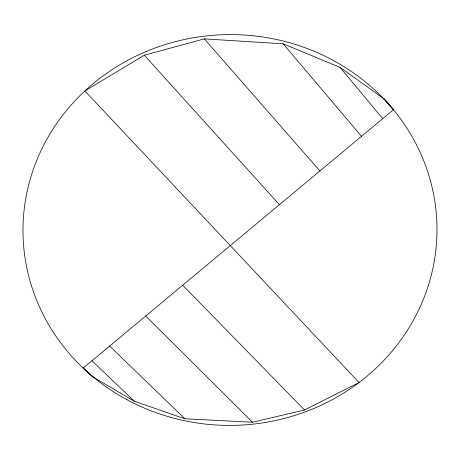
<?xml version="1.0" encoding="UTF-8"?>
<svg xmlns="http://www.w3.org/2000/svg" width="460" height="460" viewBox="0 0 460 460"><rect width="100%" height="100%" fill="white"/><g stroke="black" fill="none" stroke-linecap="round" stroke-linejoin="round"><path stroke-width="0.69" d="M83.191 368.092L393.432 109.739L385.049 99.578L340.055 67.396L283.199 43.826L204.309 38.876L144.313 55.223L84.882 90.93L359.018 382.542L304.531 410.015L252.471 422.228L184.862 418.784L134.395 401.264L91.804 376.257L83.191 368.092L93.656 377.338M91.96 360.789L134.395 401.264M109.658 346.052L184.862 418.784M145.722 316.02L252.471 422.228M182.706 285.217L304.531 410.015M144.313 55.223L279.421 204.677M383.14 98.21L393.432 109.739M204.309 38.876L319.913 170.959M283.199 43.826L361.497 136.327M340.055 67.396L382.714 118.663M126.598 399.51A207.023 195.408 -1.1 0 0 437 229.436A207.023 195.408 -1.1 0 0 126.356 61.053A207.023 195.408 -1.1 0 0 126.598 399.51"/></g></svg>
